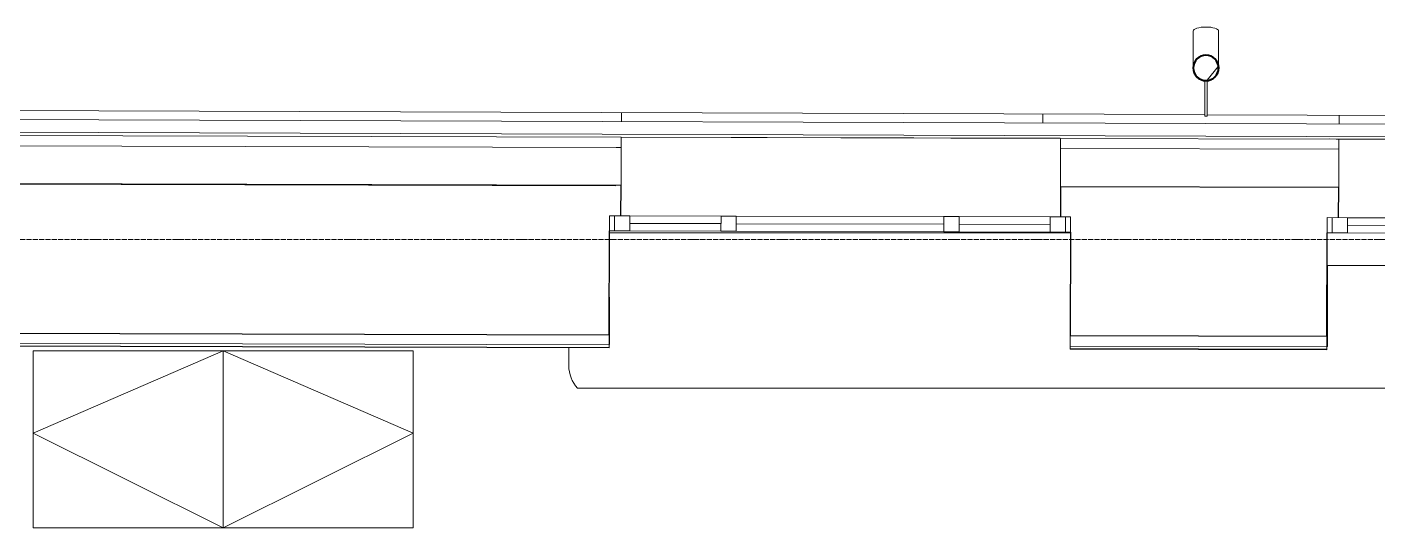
# Model space of a CAD drawing. Header units: millimetres. Extents: x -32 to 417638015, y -35 to 175284279.
# Drawn here: x 417402074 to 417407407, y 175243591 to 175245569 of the extents above; entities that cross this region are included whole.
import ezdxf

# ---------------------------------------------------------------- set-up
doc = ezdxf.new("R2010")
doc.units = ezdxf.units.MM
doc.linetypes.add('ADSK_Линия сетки', pattern=[25, 20, -2.5, 0, -2.5])
for name, color, linetype, lineweight in [('_ Окна', 7, 'Continuous', 9), ('Обобщенные модели', 7, 'Continuous', 18), ('Окна', 7, 'Continuous', 9), ('Оси', 253, 'Continuous', 9), ('Перекрытие', 7, 'Continuous', 18), ('Стены наружные', 7, 'Continuous', 18), ('Стены несущие', 7, 'Continuous', 30), ('Стены отделка', 7, 'Continuous', 30), ('Стены штриховка', 7, 'Continuous', 9), ('ТХ', 5, 'Continuous', 0), ('ТХ_Задание ЭОМ_СС', 6, 'Continuous', 0), ('ШТРИХОВКА', 252, 'Continuous', 15)]:
    doc.layers.add(name, color=color, linetype=linetype, lineweight=lineweight)

# ---------------------------------------------------------------- blocks, each defined once
blk = doc.blocks.new('_ЭМ_ТХ2_4 Этаж')
at = {"layer": 'ТХ', "color": 8, "lineweight": 0}
for p, q in [((19345.38856184372, 12596.50190286789), (17845.38856184372, 12596.50190286789)), ((17845.38856184372, 12596.50190286789), (17845.38856184372, 11896.50190286789)), ((17845.38856184372, 12271.50190286789), (18595.38856184372, 12596.50190286789)), ((19345.38856184372, 12596.50190286789), (18595.38856184372, 12596.50190286789)), ((18595.38856184372, 12596.50190286789), (18595.38856184372, 11896.50190286789)), ((18595.38856184372, 12596.50190286789), (19345.38856184372, 12271.50190286789)), ((19345.38856184372, 11896.50190286789), (19345.38856184372, 12596.50190286789)), ((18595.38856184372, 11896.50190286789), (17845.38856184372, 12271.50190286789)), ((19345.38856184372, 12271.50190286789), (18595.38856184372, 11896.50190286789)), ((17845.38856184372, 11896.50190286789), (19345.38856184372, 11896.50190286789))]:
    blk.add_line(p, q, dxfattribs=at)
blk = doc.blocks.new('План 4 этажа')
at = {"layer": 'Обобщенные модели', "lineweight": 9}
h = blk.add_hatch(dxfattribs=at)
h.set_pattern_fill('FP_16', color=8, style=0, pattern_type=2)
h.set_pattern_definition([(45, (591.9394108331762, 243.9018006900442), (-106.0660171779821, 106.0660171779821), [])])
h.paths.add_polyline_path([(16566.9394108331, 13902.03280069004), (16588.63359778904, 13906.98435729492), (16606.55059948389, 13921.93730128114), (16615.68580644217, 13940.9067539922), (16615.68580644217, 13963.15884738788), (16606.03098495652, 13983.207290783), (16588.63359778901, 13997.08124408516), (16566.93941083312, 14002.03280069004), (16545.24522387721, 13997.08124408516), (16527.84783670968, 13983.207290783), (16518.19301522398, 13963.15884738788), (16519.31548288417, 13938.57592587889), (16527.84783670968, 13920.85831059713), (16545.24522387721, 13906.98435729492), (16566.37746782207, 13902.16106051527)])
at = {"layer": '_ Окна', "color": 8, "lineweight": 18}
for p, q in [((14212.46831291173, 13308.38905980106), (14212.62626937237, 13368.38885188196)), ((14212.62626937237, 13368.38885188196), (14292.62599214696, 13368.17824326782)), ((14292.62599214696, 13368.17824326782), (14292.46803568632, 13308.17845118686)), ((14652.46678817199, 13307.2307124231), (14652.62474463262, 13367.23050450406)), ((14652.62474463262, 13367.23050450406), (14712.62453671357, 13367.07254804339)), ((14712.62453671357, 13367.07254804339), (14712.46658025293, 13307.07275596244)), ((15532.46373869252, 13304.91401766718), (15532.62169515314, 13364.91380974813)), ((15532.62169515314, 13364.91380974813), (15592.62148723408, 13364.75585328753)), ((15592.62148723408, 13364.75585328753), (15592.46353077346, 13304.75606120657)), ((15952.62023971975, 13363.80811452377), (15952.46228325911, 13303.80832244281)), ((16032.61996249434, 13363.59750590957), (15952.62023971975, 13363.80811452377)), ((16032.46200603372, 13303.59771382861), (16032.61996249434, 13363.59750590957)), ((17045.70542669184, 13300.93023217685), (17045.86338315248, 13360.93002425774)), ((17045.86338315248, 13360.93002425774), (17125.86310592707, 13360.7194156436)), ((17125.86310592707, 13360.7194156436), (17125.70514946643, 13300.71962356265)), ((14292.46803568632, 13308.17845118686), (14212.46831291173, 13308.38905980106)), ((14712.46658025293, 13307.07275596244), (14652.46678817199, 13307.2307124231)), ((15592.46353077346, 13304.75606120657), (15532.46373869252, 13304.91401766718)), ((15952.46228325911, 13303.80832244281), (16032.46200603372, 13303.59771382861)), ((17125.70514946643, 13300.71962356265), (17045.70542669184, 13300.93023217685))]:
    blk.add_line(p, q, dxfattribs=at)
at = {"layer": '_ Окна', "color": 8}
for p, q in [((14232.46824360538, 13308.33640764747), (14232.62620006601, 13368.33619972842)), ((14292.54701391664, 13338.17834722734), (14652.54576640231, 13337.23060846352)), ((14712.54555848325, 13337.07265200291), (15532.54271692282, 13334.91391370766)), ((15592.54250900378, 13334.75595724705), (15952.54126148943, 13333.80821848323)), ((16012.46207534007, 13303.65036598215), (16012.62003180069, 13363.6501580631)), ((17065.70535738549, 13300.87758002331), (17065.86331384612, 13360.87737210421)), ((17125.78412769675, 13330.71951960312), (17485.78288018241, 13329.77178083936))]:
    blk.add_line(p, q, dxfattribs=at)
at = {"layer": 'Обобщенные модели', "color": 8}
for p, q in [((16516.93941083318, 14098.18438850489), (16516.93941083318, 14055.68025153381)), ((16616.93941083318, 14055.68025153381), (16616.93941083318, 14098.18438850489)), ((16561.93941083318, 13901.17401806201), (16561.93941083318, 13762.03280069004)), ((16571.93941083319, 13762.03280069004), (16571.93941083318, 13901.17401806201)), ((16561.93941083318, 13762.03280069004), (16571.93941083318, 13762.03280069004))]:
    blk.add_line(p, q, dxfattribs=at)
at = {"layer": 'Обобщенные модели', "color": 8, "flags": 128}
for points in [[(16516.93941083318, 13965.04967025475), (16516.93941083318, 13966.32005120709), (16516.93941083318, 13968.98356227315), (16516.93941083318, 13971.8599237384), (16516.93941083318, 13974.94453403802), (16516.93941083318, 13978.23245845363), (16516.93941083318, 13981.7184370074), (16516.93941083318, 13985.39689287741), (16516.93941083318, 13989.26194131892), (16516.93941083318, 13993.30739907891), (16516.93941083318, 13997.52679428802), (16516.93941083318, 14001.91337681387), (16516.93941083318, 14006.46012906026), (16516.93941083318, 14011.15977719356), (16516.93941083318, 14016.00480277918), (16516.93941083318, 14020.98745480983), (16516.93941083318, 14026.09976210515), (16516.93941083318, 14031.33354606398), (16516.93941083318, 14036.68043374858), (16516.93941083318, 14042.1318712791), (16516.93941083318, 14047.67913751857), (16516.93941083318, 14053.31335802423), (16516.93941083318, 14055.68025153381)], [(16616.93941083318, 14055.68025153381), (16616.93941083318, 14050.01251110004), (16616.93941083318, 14044.42799203255), (16616.93941083318, 14038.93562837056), (16616.93941083318, 14033.54420672427), (16616.93941083318, 14028.26235221821), (16616.93941083318, 14023.0985146928), (16616.93941083318, 14018.06095518661), (16616.93941083318, 14013.1577327202), (16616.93941083318, 14008.39669140347), (16616.93941083318, 14003.78544788703), (16616.93941083318, 13999.3313791767), (16616.93941083318, 13995.04161083238), (16616.93941083318, 13990.92300556821), (16616.93941083318, 13986.98215227411), (16616.93941083318, 13983.22535547469), (16616.93941083318, 13979.65862524329), (16616.93941083318, 13976.28766758757), (16616.93941083318, 13973.11787532055), (16616.93941083318, 13970.15431943379), (16616.93941083318, 13967.40174098447), (16616.93941083318, 13965.04967025475)]]:
    blk.add_lwpolyline(points, dxfattribs=at)
at = {"layer": 'Обобщенные модели', "color": 8}
for radius, start, end in [(52.00000000000004, 90, 270), (52.00000000000001, 270, 90)]:
    blk.add_arc((16566.93941083318, 13952.03280069004), radius, start, end, dxfattribs=at)
at = {"layer": 'Обобщенные модели', "color": 8, "lineweight": 40}
for radius, start, end in [(49.99999999999994, 90, 270), (49.99999999999997, 270, 90)]:
    blk.add_arc((16566.93941083309, 13952.03280069004), radius, start, end, dxfattribs=at)
at = {"layer": 'Обобщенные модели', "color": 8}
for major_axis, ratio, start_param, end_param in [((-50.00000000000001, 1.362883799528872e-13), 0.3090169943749481, 4.712388980384695, 6.283185307179597), ((-49.99999999999999, 5.857276822912619e-14), 0.3090169943749482, 3.141592653589792, 4.712388980384689)]:
    blk.add_ellipse((16566.93941083318, 14098.18438850489), major_axis=major_axis, ratio=ratio, start_param=start_param, end_param=end_param, dxfattribs=at)
at = {"layer": 'Окна', "color": 8}
for p, q in [((14212.62626937237, 13368.38885188196), (14212.46831291173, 13308.38905980106)), ((14292.62599214696, 13368.17824326782), (14212.62626937237, 13368.38885188196)), ((14292.62599214696, 13368.17824326782), (14652.62474463262, 13367.23050450406)), ((14712.62453671357, 13367.07254804339), (14652.62474463262, 13367.23050450406)), ((14712.62453671357, 13367.07254804339), (15532.62169515314, 13364.91380974813)), ((15592.62148723408, 13364.75585328753), (15532.62169515314, 13364.91380974813)), ((15592.62148723408, 13364.75585328753), (15952.62023971975, 13363.80811452371)), ((16032.61996249434, 13363.59750590957), (15952.62023971975, 13363.80811452377)), ((16032.46200603372, 13303.59771382861), (16032.61996249434, 13363.59750590957)), ((17045.86338315248, 13360.93002425774), (17045.70542669184, 13300.93023217685)), ((17125.86310592707, 13360.7194156436), (17045.86338315248, 13360.93002425774)), ((17125.86310592707, 13360.7194156436), (17485.86185841273, 13359.77167687984)), ((14212.46831291173, 13308.38905980106), (14292.46803568632, 13308.17845118686)), ((14652.46678817199, 13307.23071242298), (14292.46803568632, 13308.17845118674)), ((14652.46678817199, 13307.2307124231), (14712.46658025293, 13307.07275596244)), ((15532.4637386925, 13304.91401766712), (14712.46658025293, 13307.07275596238)), ((15532.46373869252, 13304.91401766718), (15592.46353077346, 13304.75606120657)), ((15952.46228325911, 13303.8083224427), (15592.46353077346, 13304.75606120646)), ((15952.46228325911, 13303.80832244281), (16032.46200603372, 13303.59771382861)), ((17045.70542669184, 13300.93023217685), (17125.70514946643, 13300.71962356265)), ((17485.7039019521, 13299.77188479877), (17125.70514946643, 13300.71962356259))]:
    blk.add_line(p, q, dxfattribs=at)
at = {"layer": 'Оси', "color": 8, "linetype": 'ADSK_Линия сетки'}
blk.add_line((-10052.17750458431, 13274.4890366231), (56511.79228884453, 13274.48903662292), dxfattribs=at)
at = {"layer": 'Перекрытие', "color": 8}
for p, q in [((16031.78067415871, 13300.52226760914), (14212.44760266261, 13300.52226760914)), ((16031.78067415871, 13044.79366941523), (16031.78067415871, 13300.52226760914)), ((18865.37256791082, 13172.0980829061), (17046.44744065427, 13172.0980829061)), ((17046.44744065427, 13172.0980829061), (17046.44744065427, 12852.0980829061)), ((14211.78067415871, 13047.18934644177), (14211.78067415871, 12860.52226760914)), ((14051.62243490561, 12846.81090437947), (14051.62243490561, 12776.23500234028)), ((17046.44744065427, 12852.0980829061), (17044.52382363484, 12852.0980829061)), ((14086.54453564074, 12687.41342485207), (24869.32924871356, 12687.41342485207))]:
    blk.add_line(p, q, dxfattribs=at)
blk.add_arc((14182.03878380056, 12776.23500234028), 130.4163488950107, 180, 222.9266621594661, dxfattribs=at)
at = {"layer": 'Стены наружные', "color": 8}
for p, q in [((11516.93941083318, 13784.6258399639), (16562.1097817017, 13767.51312362152)), ((14260.17996208963, 13775.32104072784), (14260.06124625204, 13740.32124206342)), ((15923.71408101229, 13769.67849837343), (15923.59536517458, 13734.67869970901)), ((16571.76903996454, 13767.48036037775), (22702.22857255279, 13746.68645109067)), ((17093.16747058416, 13765.71182873484), (17093.04875474656, 13730.71203007043)), ((18708.58014738874, 13725.23230819148), (11516.93941083318, 13749.62563862716)), ((11516.93941083318, 13749.48692216014), (25496.20553435362, 13702.17331150064)), ((30135.46198617516, 13636.47120132193), (11516.93941083318, 13699.48663578043)), ((14257.04152587941, 13678.27285917045), (14257.044158487, 13679.27285570512)), ((14257.044158487, 13679.27285570512), (15992.00240637595, 13674.70537547435)), ((14258.44222181302, 13678.26931028796), (15993.43620948703, 13673.70173596806)), ((15992.00240637595, 13674.70537547435), (15991.99977376824, 13673.70537893969)), ((17055.8475493727, 13670.90467541298), (17055.85018198041, 13671.90467194765)), ((17055.85018198041, 13671.90467194765), (18787.59410728863, 13667.34565379651)), ((17091.67933559313, 13670.8104826638), (18826.67332326714, 13666.24290834385))]:
    blk.add_line(p, q, dxfattribs=at)
at = {"layer": 'Стены несущие', "color": 8}
for p, q in [((14257.94202635437, 13488.26996869838), (11276.93941083318, 13496.11780626496)), ((11276.93941083318, 13496.11780626484), (14237.94209566072, 13488.32262085186)), ((14257.62611343304, 13368.27038453653), (14257.94202635437, 13488.26996869838)), ((15992.9360140285, 13483.70239437849), (15992.62010110705, 13363.70281021664)), ((15992.93601402803, 13483.70239437843), (17091.17914013437, 13480.81114107423)), ((17090.86322721315, 13360.81155691232), (17091.17914013437, 13480.81114107423)), ((14211.38894376485, 12898.39048058126), (14212.46831291181, 13308.38905980106)), ((16032.46180968091, 13303.5231291629), (16031.38263688632, 12893.59913460881)), ((17044.62605754379, 12890.93165295705), (17045.7054266918, 13300.93023217685)), ((11188.55584022088, 12906.34844179335), (14211.38894376485, 12898.39048058126)), ((17044.62605754426, 12890.93165295711), (16031.38263688644, 12893.59913460887))]:
    blk.add_line(p, q, dxfattribs=at)
at = {"layer": 'Стены отделка', "color": 8, "lineweight": 9}
for p, q in [((14258.44222181302, 13678.26931028796), (11466.93941083318, 13685.61826748546)), ((14257.94202635484, 13488.26996869833), (14258.4422218136, 13678.26931028796)), ((15993.43620948703, 13673.70173596806), (15993.33090517938, 13633.70187458082)), ((17081.67937024601, 13670.83680874057), (15993.43620948703, 13673.70173596806)), ((17091.67933559313, 13670.8104826638), (17081.67937024625, 13670.83680874057)), ((17091.57403128548, 13630.81062127644), (17091.67933559383, 13670.8104826638)), ((14238.3369868123, 13638.32210105425), (14238.33698681183, 13638.32210105419)), ((15993.33090517926, 13633.70187458082), (15992.93601402803, 13483.70239437843)), ((17091.1791401339, 13480.81114107411), (17091.57403128501, 13630.8106212765)), ((14257.94202635437, 13488.26996869838), (14257.94202635484, 13488.26996869833)), ((14211.28363945638, 12858.39061919402), (11208.50276905287, 12866.29579056025)), ((11220.55584022077, 12854.26401785866), (14211.25204816484, 12846.39066077786)), ((14211.25204816484, 12846.39066077786), (14211.28363945638, 12858.39061919402)), ((14211.28363945615, 12858.39061919402), (14211.38894376461, 12898.39048058132)), ((16031.27733257902, 12853.59927322157), (16031.24574128666, 12841.59931480541)), ((16031.38263688644, 12893.59913460887), (16031.2773325789, 12853.59927322157)), ((17044.52075323684, 12850.9317915698), (16031.2773325789, 12853.59927322157)), ((17044.52075323672, 12850.9317915698), (17044.62605754426, 12890.93165295711)), ((16031.24574128666, 12841.59931480541), (17044.48916194541, 12838.93183315365)), ((17044.48916194541, 12838.93183315365), (17044.52075323684, 12850.9317915698))]:
    blk.add_line(p, q, dxfattribs=at)
at = {"layer": 'Стены штриховка', "color": 8}
for p, q in [((11466.93941083318, 13645.6181288723), (14238.33698681183, 13638.32210105425)), ((14238.3369868123, 13638.32210105425), (14258.33691750595, 13638.26944890065)), ((17091.57403128548, 13630.81062127644), (15993.33090517926, 13633.70187458082)), ((11218.55584022065, 12856.2692900229), (14211.25731338013, 12848.39065384719)), ((16031.25100650196, 12843.59930787474), (17044.49442716059, 12840.93182622298))]:
    blk.add_line(p, q, dxfattribs=at)

msp = doc.modelspace()

# ---------------------------------------------------------------- block references
at = {"layer": 'ТХ_Задание ЭОМ_СС', "lineweight": 50}
msp.add_blockref('_ЭМ_ТХ2_4 Этаж', (417384252.4643108, 175231694.5649611), dxfattribs=at)
at = {"layer": 'ШТРИХОВКА'}
msp.add_blockref('План 4 этажа', (417390160.9595469, 175231455.6631508), dxfattribs=at)

doc.saveas('drawing.dxf')
